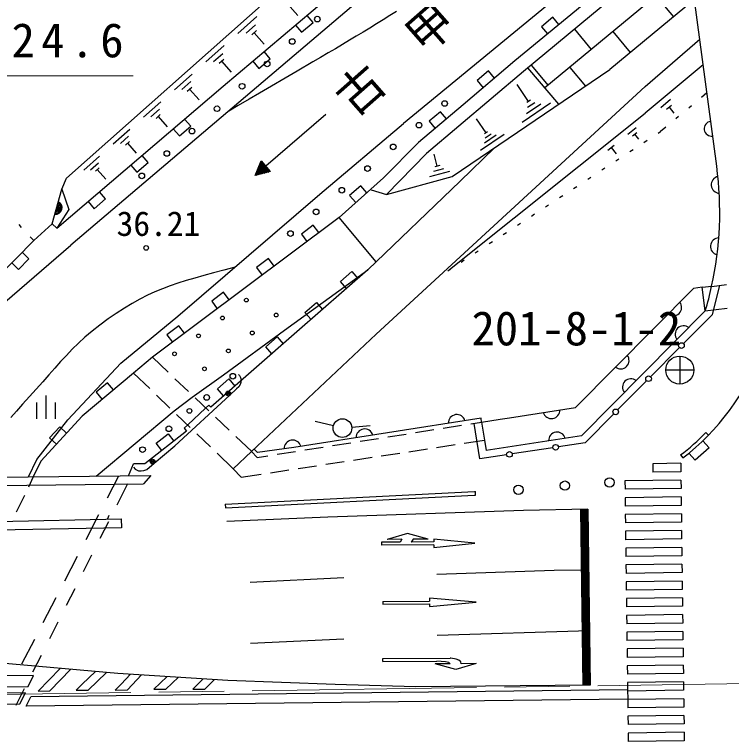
# Model space of a CAD drawing. Units: millimetres, scale not verified. Extents: x 40000 to 680000, y 20000 to 380000.
# Drawn here: x 323470 to 361861, y 279766 to 318675 of the extents above; entities that cross this region are included whole.
import ezdxf
from ezdxf.enums import TextEntityAlignment as Align

# ---------------------------------------------------------------- set-up
doc = ezdxf.new("R2010")
doc.units = ezdxf.units.MM
doc.header["$LTSCALE"] = 1000
doc.linetypes.add('CHAIN', pattern=[18.5, 12, -1.5, 3.5, -1.5])
for name, color, linetype, lineweight in [('M-BGD', 7, 'Continuous', 25), ('M-BMK', 2, 'CHAIN', 13), ('M-BMK-SRVR', 3, 'Continuous', 25), ('M-STR-HTXT', 7, 'Continuous', 13), ('M-STR-STR1', 1, 'Continuous', 25), ('M-STR-STRD', 7, 'Continuous', 25)]:
    doc.layers.add(name, color=color, linetype=linetype, lineweight=lineweight)
doc.styles.add('ＭＳ ゴシック', font='')
doc.styles.get('ＭＳ ゴシック').set_extended_font_data('MS Gothic')

msp = doc.modelspace()

# ---------------------------------------------------------------- linework, layer by layer
at = {"layer": 'M-BGD'}
for p, q in [((356395, 331748), (339026, 316982)), ((358847, 324815), (344291, 312843)), ((358972, 323430), (350261, 316190)), ((334646, 314839), (344570, 323245)), ((359064, 322558), (350728, 315628)), ((326249, 309922), (338517, 320795)), ((359285, 320902), (351875, 314743)), ((361070, 310551), (359787, 320167)), ((359878, 319489), (355353, 315728)), ((357814, 319679), (358751, 318552)), ((338085, 319256), (338648, 318621)), ((343929, 318843), (343565, 318615)), ((335429, 317657), (336451, 318563)), ((339454, 318249), (339131, 318630)), ((343204, 318391), (342846, 318170)), ((343565, 318615), (343204, 318391)), ((352297, 318533), (351682, 318021)), ((352617, 318148), (352297, 318533)), ((335866, 317679), (336377, 318132)), ((338520, 318114), (338843, 317732)), ((338843, 317732), (339454, 318249)), ((342488, 317952), (342130, 317734)), ((342846, 318170), (342488, 317952)), ((351682, 318021), (352002, 317637)), ((353449, 317891), (354354, 316803)), ((336174, 317588), (336430, 317814)), ((336302, 317701), (336846, 317088)), ((341768, 317515), (341402, 317296)), ((342130, 317734), (341768, 317515)), ((355507, 317762), (356444, 316635)), ((341402, 317296), (341030, 317074)), ((357238, 314821), (360162, 317359)), ((339026, 316982), (326487, 306322)), ((333711, 316135), (334698, 317009)), ((340649, 316848), (340259, 316617)), ((341030, 317074), (340649, 316848)), ((334133, 316156), (334626, 316593)), ((337164, 316311), (336841, 316693)), ((339858, 316381), (339443, 316137)), ((340259, 316617), (339858, 316381)), ((334431, 316068), (334678, 316287)), ((334555, 316177), (335079, 315585)), ((336230, 316176), (336553, 315794)), ((336553, 315794), (337164, 316311)), ((339443, 316137), (338596, 315641)), ((350261, 316190), (347489, 313841)), ((351142, 315973), (352047, 314885)), ((360346, 315977), (357246, 313400)), ((338596, 315641), (336584, 314468)), ((350733, 315633), (345538, 311231)), ((346896, 310004), (355353, 315728)), ((348857, 315655), (348247, 315138)), ((349180, 315274), (348857, 315655)), ((352610, 313872), (350963, 315824)), ((353200, 315844), (354037, 314837)), ((332028, 314643), (332980, 315487)), ((325730, 307234), (334646, 314839)), ((332435, 314663), (332911, 315085)), ((332722, 314578), (332961, 314789)), ((342840, 301572), (357238, 314821)), ((348247, 315138), (348570, 314757)), ((350996, 314027), (350379, 314938)), ((332841, 314684), (333348, 314112)), ((336584, 314468), (336029, 314145)), ((360546, 314479), (360262, 314243)), ((336029, 314145), (335448, 313805)), ((351091, 314091), (350901, 313963)), ((358080, 313704), (358603, 314139)), ((330377, 313180), (331296, 313994)), ((330770, 313200), (331229, 313607)), ((335448, 313805), (334942, 313510)), ((347489, 313841), (345101, 311828)), ((352167, 313933), (350648, 312905)), ((351650, 313879), (350890, 313365)), ((351323, 313953), (350943, 313696)), ((358385, 313603), (358647, 313821)), ((358516, 313712), (358777, 313398)), ((359723, 313795), (359570, 313667)), ((331048, 313118), (331277, 313321)), ((331162, 313220), (331651, 312668)), ((340144, 313329), (336923, 310557)), ((346279, 313475), (345667, 312959)), ((346601, 313092), (346279, 313475)), ((346672, 304962), (357246, 313400)), ((359031, 313220), (358877, 313092)), ((332905, 312697), (332580, 313077)), ((339811, 309054), (344291, 312843)), ((345667, 312959), (345989, 312577)), ((348717, 312337), (348203, 313096)), ((328760, 311746), (329645, 312531)), ((331972, 312558), (332296, 312178)), ((332296, 312178), (332905, 312697)), ((356311, 312271), (356757, 312626)), ((358339, 312645), (358054, 312408)), ((329138, 311766), (329581, 312158)), ((349693, 312259), (348427, 311402)), ((349262, 312214), (348629, 311785)), ((348796, 312390), (348638, 312283)), ((348990, 312275), (348673, 312061)), ((356565, 312181), (356788, 312359)), ((356676, 312270), (356890, 312003)), ((357928, 312325), (358054, 312408)), ((329406, 311686), (329627, 311883)), ((329517, 311785), (329988, 311253)), ((345101, 311828), (343236, 309930)), ((355243, 311418), (355583, 311689)), ((357175, 311833), (357343, 311942)), ((349170, 311543), (347334, 309757)), ((355413, 311554), (355684, 311214)), ((356422, 311340), (356589, 311450)), ((327174, 310341), (328027, 311098)), ((330622, 310750), (330298, 311130)), ((345538, 311231), (343395, 309050)), ((346108, 310563), (345932, 311208)), ((355669, 310847), (355836, 310957)), ((327539, 310360), (327965, 310738)), ((329689, 310611), (330014, 310231)), ((330014, 310231), (330622, 310750)), ((336354, 310068), (336678, 310842)), ((336376, 310120), (336906, 310576)), ((336408, 310082), (336939, 310538)), ((336419, 310223), (336874, 310614)), ((336462, 310326), (336841, 310652)), ((336505, 310429), (336808, 310690)), ((336517, 310109), (336971, 310500)), ((336548, 310532), (336776, 310728)), ((336592, 310635), (336743, 310766)), ((336635, 310738), (336711, 310804)), ((336678, 310842), (337167, 310273)), ((346243, 310599), (345974, 310526)), ((327797, 310283), (328010, 310473)), ((327903, 310378), (328357, 309866)), ((337167, 310273), (336354, 310068)), ((336625, 310136), (337004, 310463)), ((336733, 310164), (337037, 310425)), ((336842, 310191), (337069, 310387)), ((336950, 310218), (337102, 310349)), ((337059, 310246), (337134, 310311)), ((346764, 310279), (345687, 309985)), ((346436, 310421), (345898, 310274)), ((354916, 310355), (355083, 310464)), ((325994, 309325), (326249, 309922)), ((343236, 309930), (340845, 307813)), ((347334, 309757), (342385, 305015)), ((343395, 309050), (346896, 310004)), ((354163, 309862), (354330, 309971)), ((342009, 309511), (341410, 308981)), ((342340, 309136), (342009, 309511)), ((353409, 309369), (353577, 309479)), ((325493, 307468), (325994, 309325)), ((325994, 309325), (326373, 308235)), ((328340, 308803), (328015, 309184)), ((332215, 302522), (339811, 309054)), ((341410, 308981), (341741, 308606)), ((342570, 309298), (343395, 309050)), ((352656, 308876), (352824, 308986)), ((327407, 308664), (327731, 308284)), ((327731, 308284), (328340, 308803)), ((326373, 308235), (325730, 307234)), ((351903, 308384), (352071, 308493)), ((340845, 307813), (330851, 300327)), ((342828, 305439), (340845, 307813)), ((351150, 307891), (351317, 308001)), ((323694, 307429), (323832, 307284)), ((324498, 306578), (325493, 307468)), ((325493, 307468), (325730, 307234)), ((339470, 307408), (338830, 306928)), ((339770, 307008), (339470, 307408)), ((350397, 307398), (350564, 307508)), ((349644, 306906), (349811, 307015)), ((324312, 306775), (324498, 306578)), ((338830, 306928), (339129, 306528)), ((321309, 303332), (324498, 306578)), ((321389, 301937), (326487, 306322)), ((348891, 306413), (349058, 306522)), ((324242, 305603), (323885, 305954)), ((348137, 305920), (348305, 306030)), ((323681, 305033), (324242, 305603)), ((337069, 305609), (336428, 305130)), ((337369, 305209), (337069, 305609)), ((347384, 305427), (347552, 305537)), ((323324, 305383), (323681, 305033)), ((335283, 305160), (334685, 304998)), ((336428, 305130), (336728, 304730)), ((333609, 304707), (333121, 304570)), ((334129, 304849), (333609, 304707)), ((334685, 304998), (334129, 304849)), ((337922, 301787), (342385, 305015)), ((342385, 305015), (338590, 301684)), ((346672, 304962), (346798, 305044)), ((332219, 304295), (331797, 304151)), ((332659, 304434), (332219, 304295)), ((333121, 304570), (332659, 304434)), ((331386, 303997), (330983, 303830)), ((331797, 304151), (331386, 303997)), ((353507, 297648), (359825, 304017)), ((360290, 304079), (359825, 304017)), ((360460, 302811), (360290, 304079)), ((360801, 304127), (360293, 304060)), ((360801, 304127), (361595, 304233)), ((361229, 304184), (360820, 302606)), ((330583, 303647), (330181, 303444)), ((330983, 303830), (330583, 303647)), ((334668, 303811), (334027, 303331)), ((334967, 303411), (334668, 303811)), ((329772, 303217), (329351, 302964)), ((330181, 303444), (329772, 303217)), ((334027, 303331), (334327, 302931)), ((329351, 302964), (328913, 302680)), ((353834, 296131), (360460, 302811)), ((360460, 302811), (361631, 302967)), ((328482, 302382), (328031, 302050)), ((328913, 302680), (328482, 302382)), ((329165, 300018), (332215, 302522)), ((360820, 302606), (359289, 301062)), ((328031, 302050), (327620, 301725)), ((332267, 302012), (331626, 301533)), ((332566, 301612), (332267, 302012)), ((327620, 301725), (327243, 301403)), ((338590, 301684), (333978, 297662)), ((334655, 299397), (337922, 301787)), ((336167, 295288), (342840, 301572)), ((327243, 301403), (326893, 301083)), ((331626, 301533), (331926, 301133)), ((326893, 301083), (326562, 300760)), ((359077, 300849), (357528, 299287)), ((326245, 300433), (325935, 300098)), ((326562, 300760), (326245, 300433)), ((325935, 300098), (325625, 299751)), ((326316, 296973), (329165, 300018)), ((330851, 300327), (329841, 299483)), ((331695, 299527), (330851, 300327)), ((325625, 299751), (325308, 299391)), ((325308, 299391), (324979, 299015)), ((329841, 299483), (327094, 297177)), ((330707, 298652), (329841, 299483)), ((332985, 298192), (334655, 299397)), ((335468, 299416), (335522, 299357)), ((335522, 299357), (335574, 299241)), ((335574, 299241), (335597, 299127)), ((324979, 299015), (324629, 298619)), ((328452, 298970), (327840, 298456)), ((328774, 298587), (328452, 298970)), ((332784, 298496), (332058, 299183)), ((335558, 298874), (335482, 298750)), ((335591, 298986), (335558, 298874)), ((335597, 299127), (335591, 298986)), ((357317, 299074), (355767, 297513)), ((324629, 298619), (324273, 298222)), ((327840, 298456), (328161, 298073)), ((334996, 298304), (335364, 298642)), ((335482, 298750), (335364, 298642)), ((324273, 298222), (323904, 297814)), ((325163, 297038), (325163, 298288)), ((331790, 297614), (331068, 298306)), ((332015, 297459), (332985, 298192)), ((332047, 295596), (334996, 298304)), ((333872, 297464), (333147, 298152)), ((323904, 297814), (323576, 297448)), ((324663, 297038), (324663, 297913)), ((325663, 297038), (325663, 297913)), ((333870, 297774), (333704, 297614)), ((333978, 297662), (333870, 297774)), ((323576, 297448), (323278, 297109)), ((327842, 293972), (332015, 297459)), ((332873, 296575), (332151, 297267)), ((333704, 297614), (332746, 296705)), ((349972, 297092), (353507, 297648)), ((355556, 297300), (354025, 295756)), ((324663, 294855), (326316, 296973)), ((327094, 297177), (324878, 294765)), ((334961, 296432), (334235, 297120)), ((348452, 297068), (338431, 295504)), ((340542, 296656), (339570, 296890)), ((348479, 296857), (348452, 297068)), ((348479, 296857), (349478, 297014)), ((349478, 297014), (349972, 297092)), ((325888, 296604), (325347, 296015)), ((326257, 296265), (325888, 296604)), ((332746, 296705), (332553, 296530)), ((332553, 296530), (332673, 296378)), ((341526, 296585), (342522, 296675)), ((346425, 296534), (347413, 296690)), ((347907, 296767), (348479, 296857)), ((348390, 294888), (348076, 296794)), ((348479, 296857), (348630, 295892)), ((332673, 296378), (330447, 294621)), ((333956, 295537), (333234, 296229)), ((343462, 296068), (344450, 296223)), ((344944, 296301), (345931, 296456)), ((353834, 296131), (348720, 295344)), ((325347, 296015), (325715, 295676)), ((336168, 295288), (335324, 296088)), ((340498, 295602), (341486, 295757)), ((341980, 295835), (342968, 295990)), ((347555, 295728), (348630, 295892)), ((348630, 295892), (348720, 295344)), ((354025, 295756), (352591, 295535)), ((360661, 295487), (360330, 295861)), ((330940, 294654), (332047, 295596)), ((336479, 295226), (336294, 295408)), ((338431, 295504), (336479, 295226)), ((339016, 295369), (340004, 295524)), ((344589, 295277), (345578, 295428)), ((346072, 295503), (347061, 295653)), ((352294, 295490), (350120, 295155)), ((360661, 295487), (359912, 294825)), ((335183, 294360), (334316, 295191)), ((335183, 294360), (336167, 295288)), ((336167, 295288), (336469, 294968)), ((336469, 294968), (337041, 295058)), ((337535, 295135), (338522, 295291)), ((341624, 294826), (342612, 294977)), ((343106, 295052), (344095, 295202)), ((349823, 295109), (348390, 294888)), ((359912, 294825), (359582, 295197)), ((324215, 293931), (324663, 294855)), ((324878, 294765), (324474, 293934)), ((329578, 293992), (329843, 294627)), ((330447, 294621), (329843, 294627)), ((330559, 294330), (330940, 294654)), ((340141, 294601), (341129, 294751)), ((359142, 294653), (357642, 294634)), ((357642, 294634), (357648, 294184)), ((359142, 294653), (359148, 294203)), ((329846, 294449), (329936, 294334)), ((329936, 294334), (330099, 294258)), ((330099, 294258), (330249, 294255)), ((330249, 294255), (330394, 294273)), ((330394, 294273), (330559, 294330)), ((335183, 294360), (335606, 293911)), ((337175, 294150), (338163, 294300)), ((338658, 294375), (339646, 294526)), ((359148, 294203), (357648, 294184)), ((324474, 293934), (324212, 293386)), ((328449, 292803), (329059, 293986)), ((335606, 293911), (336680, 294075)), ((359154, 293753), (356154, 293715)), ((356154, 293715), (356160, 293265)), ((359154, 293753), (359159, 293303)), ((359159, 293303), (356160, 293265)), ((323996, 292935), (323564, 292032)), ((359165, 292853), (356165, 292815)), ((356165, 292815), (356171, 292365)), ((359165, 292853), (359171, 292403)), ((359171, 292403), (356171, 292365)), ((327302, 290581), (327990, 291914)), ((328522, 291864), (328445, 291687)), ((350732, 292131), (340254, 291774)), ((354173, 292194), (350732, 292131)), ((353773, 292187), (353894, 282771)), ((353823, 292188), (353944, 282772)), ((353873, 292189), (353994, 282772)), ((353923, 292190), (354044, 282773)), ((353973, 292191), (354094, 282773)), ((354023, 292191), (354144, 282774)), ((354073, 292192), (354194, 282775)), ((354123, 292193), (354244, 282775)), ((354173, 292194), (354294, 282776)), ((359177, 291954), (356177, 291915)), ((356177, 291915), (356183, 291465)), ((359177, 291954), (359182, 291504)), ((340254, 291774), (334846, 291532)), ((359182, 291504), (356183, 291465)), ((359188, 291054), (356189, 291015)), ((359188, 291054), (359194, 290604)), ((344513, 290889), (343415, 290582)), ((345615, 290596), (344513, 290889)), ((356189, 291015), (356194, 290565)), ((344116, 290437), (343116, 290430)), ((343116, 290430), (343117, 290280)), ((345917, 290298), (343117, 290280)), ((344215, 290587), (343415, 290582)), ((344215, 290587), (344116, 290437)), ((344815, 290591), (344716, 290440)), ((345916, 290448), (344716, 290440)), ((345615, 290596), (344815, 290591)), ((345915, 290598), (345916, 290448)), ((348116, 290387), (345915, 290598)), ((345917, 290298), (345918, 290148)), ((345918, 290148), (348116, 290387)), ((359194, 290604), (356194, 290565)), ((359200, 290154), (356200, 290115)), ((356200, 290115), (356206, 289665)), ((359200, 290154), (359206, 289704)), ((326156, 288359), (326844, 289692)), ((359206, 289704), (356206, 289665)), ((359211, 289254), (356212, 289215)), ((356212, 289215), (356217, 288765)), ((359211, 289254), (359217, 288804)), ((346084, 288728), (352361, 288927)), ((352361, 288927), (354215, 288959)), ((359217, 288804), (356217, 288765)), ((336093, 288299), (341107, 288547)), ((359223, 288354), (356223, 288315)), ((359223, 288354), (359229, 287904)), ((356223, 288315), (356229, 287865)), ((359229, 287904), (356229, 287865)), ((325009, 286138), (325697, 287471)), ((343196, 287265), (345696, 287281)), ((343196, 287265), (343197, 287115)), ((348197, 287222), (345695, 287431)), ((345695, 287431), (345696, 287281)), ((345698, 286981), (348197, 287222)), ((359235, 287454), (356235, 287415)), ((356235, 287415), (356241, 286965)), ((359235, 287454), (359240, 287004)), ((343197, 287115), (345697, 287131)), ((345697, 287131), (345698, 286981)), ((359240, 287004), (356241, 286965)), ((359246, 286554), (356246, 286516)), ((356246, 286516), (356252, 286066)), ((359246, 286554), (359252, 286104)), ((359252, 286104), (356252, 286066)), ((346103, 285456), (354257, 285697)), ((359258, 285654), (356258, 285616)), ((356258, 285616), (356264, 285166)), ((359258, 285654), (359263, 285204)), ((323863, 283916), (324551, 285249)), ((336104, 285032), (341102, 285260)), ((359263, 285204), (356264, 285166)), ((359269, 284754), (356270, 284716)), ((356270, 284716), (356275, 284266)), ((359269, 284754), (359275, 284304)), ((328995, 283412), (319668, 284219)), ((343192, 284199), (346792, 284222)), ((343193, 284049), (343192, 284199)), ((343193, 284049), (346092, 284068)), ((346551, 284034), (346092, 284068)), ((346834, 284222), (346792, 284222)), ((347116, 284177), (346834, 284222)), ((347264, 284111), (347116, 284177)), ((347360, 284024), (347264, 284111)), ((359275, 284304), (356275, 284266)), ((324729, 282465), (325911, 283679)), ((346793, 283922), (345994, 283917)), ((347095, 283624), (345994, 283917)), ((346730, 283984), (346551, 284034)), ((346793, 283922), (346730, 283984)), ((348193, 283931), (347095, 283624)), ((347393, 283926), (347360, 284024)), ((348193, 283931), (347393, 283926)), ((359281, 283854), (356281, 283816)), ((356281, 283816), (356287, 283366)), ((359281, 283854), (359287, 283404)), ((325366, 282474), (326490, 283629)), ((327097, 282824), (327800, 283515)), ((327413, 282503), (328390, 283464)), ((334886, 283037), (328995, 283412)), ((329183, 282839), (329685, 283368)), ((329510, 282529), (330269, 283331)), ((359287, 283404), (356287, 283366)), ((330926, 282563), (331266, 282887)), ((331266, 282887), (331640, 283244)), ((331577, 282562), (332250, 283205)), ((333011, 282560), (333572, 283121)), ((333657, 282569), (334171, 283083)), ((340639, 282816), (334886, 283037)), ((359292, 282955), (356293, 282916)), ((356293, 282916), (356298, 282466)), ((359292, 282955), (359298, 282505)), ((326771, 282504), (327097, 282824)), ((326771, 282504), (327412, 282503)), ((328866, 282504), (329183, 282839)), ((328866, 282504), (329510, 282529)), ((330926, 282563), (331577, 282562)), ((333011, 282560), (333656, 282570)), ((344939, 282690), (340639, 282816)), ((354294, 282776), (344939, 282690)), ((359298, 282505), (356298, 282466)), ((324729, 282465), (325366, 282474)), ((359304, 282055), (356304, 282016)), ((356304, 282016), (356310, 281566)), ((359304, 282055), (359310, 281605)), ((359310, 281605), (356310, 281566)), ((359316, 281155), (356316, 281116)), ((356316, 281116), (356322, 280666)), ((359316, 281155), (359321, 280705)), ((359321, 280705), (356322, 280666)), ((359327, 280255), (356327, 280216)), ((356327, 280216), (356333, 279766)), ((359327, 280255), (359333, 279805)), ((359333, 279805), (356333, 279766))]:
    msp.add_line(p, q, dxfattribs=at)
for points in [[(341248, 304017), (340920, 304394), (341529, 304925), (341857, 304548)], [(339351, 302352), (339022, 302729), (339631, 303260), (339959, 302883)], [(337248, 300514), (336920, 300891), (337529, 301422), (337857, 301045)], [(334664, 298261), (334335, 298638), (334944, 299169), (335273, 298792)], [(331364, 295344), (331054, 295737), (331688, 296237), (331998, 295845)]]:
    msp.add_lwpolyline(points, dxfattribs=at)
for centre, radius in [((339684, 318429), 150), ((338341, 317231), 150), ((336998, 316032), 150), ((335655, 314834), 150), ((346501, 313912), 150), ((334312, 313635), 150), ((345125, 312752), 150), ((332969, 312436), 150), ((343749, 311592), 150), ((331626, 311238), 150), ((342373, 310432), 150), ((330283, 310039), 150), ((340997, 309271), 150), ((339620, 308111), 150), ((338244, 306951), 150), ((330519, 306182), 125), ((335883, 303391), 100), ((334602, 302432), 100), ((337482, 302590), 100), ((333322, 301472), 100), ((336202, 301631), 100), ((334921, 300671), 100), ((359183, 300956), 150), ((332041, 300513), 100), ((333640, 299712), 100), ((335158, 299316), 150), ((357422, 299181), 150), ((334911, 298396), 125), ((334911, 298396), 75), ((333762, 298180), 150), ((334911, 298396), 25), ((332836, 297462), 125), ((355662, 297406), 150), ((341029, 296539), 500), ((331736, 296504), 150), ((330326, 295386), 150), ((352443, 295512), 150), ((349972, 295132), 150), ((330859, 294749), 125), ((330859, 294749), 75), ((330859, 294749), 25), ((355334, 293628), 250), ((350454, 293240), 250), ((352941, 293458), 250)]:
    msp.add_circle(centre, radius, dxfattribs=at)
for centre, radius, start, end in [((360801, 312563), 400, 97.5454, 277.5454), ((342733, 308104), 18500, 347.5873, 7.6007), ((361229, 309561), 453, 101.7003, 268.2344), ((325669, 308334), 354, 263.6947, 66.0999), ((325669, 308334), 283, 265.9187, 63.8758), ((325669, 308334), 212, 269.665, 60.1295), ((325669, 308334), 142, 277.3768, 52.4177), ((325669, 308334), 100, 287.6944, 42.1001), ((325669, 308334), 100, 287.6944, 42.1001), ((361189, 306263), 453, 91.0911, 257.6252), ((342733, 308104), 18500, 343.374, 347.5873), ((358741, 303000), 453, 231.962, 38.4961), ((359297, 301563), 453, 51.9618, 218.4959), ((355924, 300160), 453, 231.962, 38.4961), ((351666, 304871), 12500, 307.4008, 340.1039), ((356480, 298724), 453, 51.9618, 218.4959), ((352220, 297500), 453, 195.6737, 2.2079), ((347155, 296811), 453, 15.5992, 182.1333), ((342214, 296041), 453, 15.5992, 182.1333), ((352520, 295875), 453, 15.4915, 182.0257), ((338359, 295446), 453, 15.5992, 182.1333)]:
    msp.add_arc(centre, radius, start, end, dxfattribs=at)
at = {"layer": 'M-BMK'}
msp.add_line((366699, 282921), (268310, 281498), dxfattribs=at)
at = {"layer": 'M-BMK-SRVR'}
for p, q in [((359093, 300394), (359093, 298894)), ((359843, 299644), (358343, 299644))]:
    msp.add_line(p, q, dxfattribs=at)
msp.add_circle((359093, 299644), 750, dxfattribs=at)
at = {"layer": 'M-STR-HTXT'}
msp.add_line((290577, 315387), (329827, 315387), dxfattribs=at)
at = {"layer": 'M-STR-STR1'}
for p, q in [((310449, 293775), (330767, 294006)), ((330767, 294006), (330380, 293559)), ((310287, 293332), (330380, 293559)), ((329524, 293550), (328947, 292407)), ((328496, 291514), (328045, 290622)), ((327594, 289729), (327143, 288837)), ((326692, 287944), (326241, 287052)), ((325790, 286159), (325339, 285267)), ((324888, 284374), (324437, 283482)), ((323986, 282589), (323535, 281697))]:
    msp.add_line(p, q, dxfattribs=at)
at = {"layer": 'M-STR-STRD'}
for p, q in [((360482, 296296), (360627, 296156)), ((359136, 295103), (359258, 294941)), ((334757, 292465), (348097, 293154)), ((348097, 293154), (348148, 293154)), ((348150, 292954), (348148, 293154)), ((334767, 292265), (348103, 292954)), ((348103, 292954), (348150, 292954)), ((334757, 292465), (334767, 292265)), ((309046, 291282), (329183, 291674)), ((329183, 291674), (329193, 291197)), ((329193, 291197), (309056, 290805)), ((324489, 283292), (304996, 283174)), ((324200, 282709), (324489, 283292)), ((304701, 282578), (324200, 282709)), ((356298, 282522), (324341, 282162)), ((356298, 282522), (356304, 282022)), ((324051, 282373), (304450, 282082)), ((323757, 281781), (324051, 282373)), ((324091, 281659), (324341, 282162)), ((304169, 281484), (323757, 281781)), ((356304, 282022), (324091, 281659))]:
    msp.add_line(p, q, dxfattribs=at)
msp.add_arc((352400, 304057), 11204, 306.9553, 316.1599, dxfattribs=at)

# ---------------------------------------------------------------- texts
at = {"layer": 'M-BGD', "style": 'ＭＳ ゴシック'}
msp.add_text('古\u3000甲\u3000川', height=1833, rotation=41.366, dxfattribs=at).set_placement((342011, 312737), align=Align.BOTTOM_LEFT)
msp.add_text('36.21', height=1320, dxfattribs=at).set_placement((328933, 306428), align=Align.BOTTOM_LEFT)
at = {"layer": 'M-BMK-SRVR', "style": 'ＭＳ ゴシック'}
msp.add_text('201-8-1-2', height=1833, dxfattribs=at).set_placement((347943, 300416), align=Align.BOTTOM_LEFT)
at = {"layer": 'M-STR-HTXT', "insert": (310202, 315887), "char_height": 1833, "attachment_point": 8, "style": 'ＭＳ ゴシック'}
msp.add_mtext('\\T1.27;ヒューム管φ300\u3000\u3000L=24.6', dxfattribs=at)

doc.saveas('drawing.dxf')
